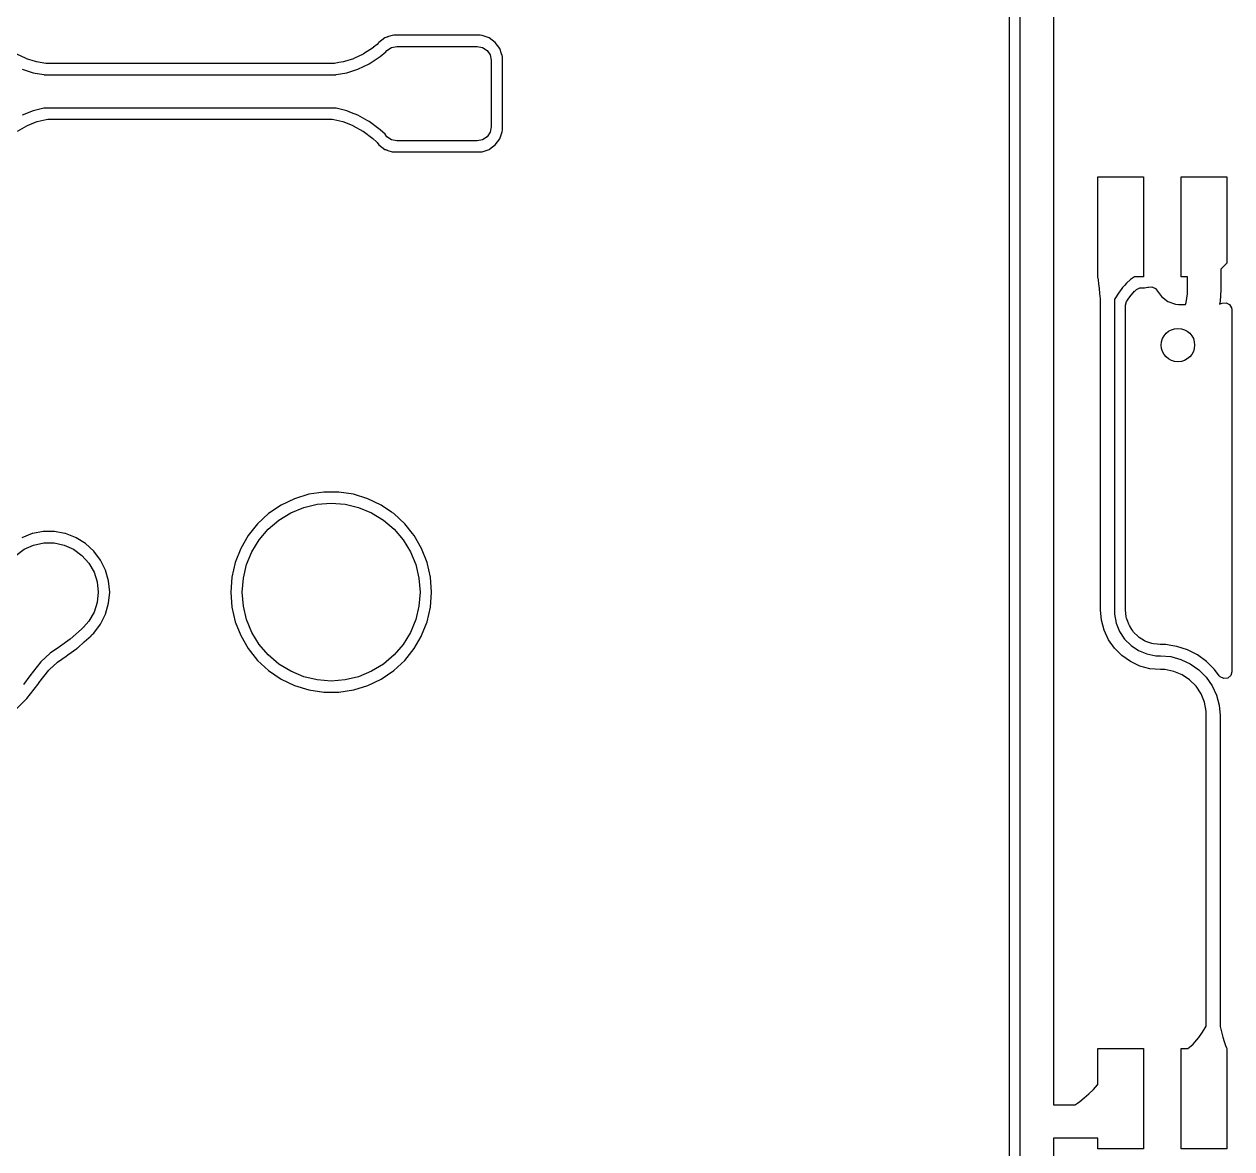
# Model space of a CAD drawing. Extents: x 3.95 to 6.43, y -4.85 to -2.37.
# Drawn here: x 5.569 to 6.425, y -3.957 to -3.16 of the extents above; entities that cross this region are included whole.
import ezdxf

# ---------------------------------------------------------------- set-up
doc = ezdxf.new("R2010")
doc.units = 0
doc.header["$MEASUREMENT"] = 0
doc.layers.add('BLACK', color=7, linetype='CONTINUOUS')

msp = doc.modelspace()

# ---------------------------------------------------------------- linework, layer by layer
at = {"layer": 'BLACK', "linetype": 'CONTINUOUS'}
for p, q in [((6.2673, -3.05802), (6.2673, -4.16637)), ((6.2752, -3.9372), (6.2752, -3.0872)), ((6.29882, -3.09902), (6.29882, -3.92539)), ((5.8195, -3.17422), (5.81711, -3.17618)), ((5.82035, -3.17333), (5.8195, -3.17422)), ((5.82078, -3.17275), (5.82035, -3.17333)), ((5.82508, -3.16958), (5.82078, -3.17275)), ((5.82651, -3.16908), (5.82508, -3.16958)), ((5.82681, -3.16894), (5.82651, -3.16908)), ((5.82682, -3.16895), (5.82681, -3.16894)), ((5.82704, -3.16886), (5.82682, -3.16895)), ((5.8277, -3.16866), (5.82704, -3.16886)), ((5.83013, -3.16781), (5.8277, -3.16866)), ((5.83133, -3.1677), (5.83013, -3.16781)), ((5.83013, -3.16781), (5.83013, -3.16781)), ((5.89269, -3.1677), (5.83133, -3.1677)), ((5.83133, -3.1677), (5.83133, -3.1677)), ((5.89389, -3.16781), (5.89269, -3.1677)), ((5.89893, -3.16958), (5.89389, -3.16781)), ((5.89389, -3.16781), (5.89389, -3.16781)), ((5.90323, -3.17275), (5.89893, -3.16958)), ((5.89893, -3.16958), (5.89893, -3.16958)), ((5.90641, -3.17705), (5.90323, -3.17275)), ((5.57092, -3.18424), (5.56428, -3.18099)), ((5.80974, -3.18099), (5.80309, -3.18424)), ((5.81001, -3.18084), (5.80974, -3.18099)), ((5.81689, -3.17634), (5.81001, -3.18084)), ((5.81388, -3.18797), (5.82179, -3.1828)), ((5.81711, -3.17618), (5.81689, -3.17634)), ((5.82179, -3.1828), (5.8258, -3.17952)), ((5.8258, -3.17952), (5.8265, -3.17847)), ((5.8265, -3.17847), (5.8297, -3.17634)), ((5.8297, -3.17634), (5.83346, -3.17559)), ((5.83346, -3.17559), (5.89055, -3.17559)), ((5.89055, -3.17559), (5.89432, -3.17634)), ((5.89432, -3.17634), (5.89751, -3.17847)), ((5.89751, -3.17847), (5.89964, -3.18167)), ((5.89964, -3.18167), (5.90039, -3.18543)), ((5.90776, -3.18092), (5.90641, -3.17705)), ((5.90641, -3.17705), (5.90641, -3.17705)), ((5.90818, -3.1821), (5.90776, -3.18092)), ((5.90829, -3.1833), (5.90818, -3.1821)), ((5.57125, -3.18437), (5.57092, -3.18424)), ((5.57748, -3.18639), (5.57125, -3.18437)), ((5.57823, -3.18657), (5.57748, -3.18639)), ((5.58475, -3.18762), (5.57823, -3.18657)), ((5.58499, -3.18766), (5.58475, -3.18762)), ((5.58599, -3.18778), (5.58499, -3.18765)), ((5.58499, -3.18765), (5.58499, -3.18766)), ((5.78802, -3.18778), (5.58599, -3.18778)), ((5.78919, -3.18764), (5.78802, -3.18778)), ((5.78926, -3.18762), (5.78919, -3.18764)), ((5.79248, -3.1871), (5.78926, -3.18762)), ((5.78926, -3.18762), (5.78926, -3.18762)), ((5.79578, -3.18657), (5.79248, -3.1871)), ((5.79653, -3.18639), (5.79578, -3.18657)), ((5.80277, -3.18437), (5.79653, -3.18639)), ((5.80309, -3.18424), (5.80277, -3.18437)), ((5.80597, -3.19184), (5.81388, -3.18797)), ((5.90039, -3.18543), (5.90039, -3.23268)), ((5.90829, -3.23481), (5.90829, -3.1833)), ((5.56804, -3.19184), (5.57595, -3.1944)), ((5.57595, -3.1944), (5.58347, -3.19561)), ((5.58347, -3.19561), (5.58357, -3.19567)), ((5.58357, -3.19567), (5.79042, -3.19567)), ((5.79042, -3.19567), (5.79055, -3.19561)), ((5.79055, -3.19561), (5.79807, -3.1944)), ((5.79807, -3.1944), (5.80597, -3.19184)), ((5.57595, -3.22119), (5.56804, -3.22439)), ((5.58351, -3.21938), (5.57595, -3.22119)), ((5.58366, -3.21929), (5.58351, -3.21938)), ((5.79039, -3.21929), (5.58366, -3.21929)), ((5.79051, -3.21938), (5.79039, -3.21929)), ((5.79807, -3.22119), (5.79051, -3.21938)), ((5.80143, -3.22255), (5.79807, -3.22119)), ((5.79807, -3.22119), (5.79807, -3.22119)), ((5.79807, -3.22119), (5.79807, -3.22119)), ((5.79807, -3.22119), (5.79807, -3.22119)), ((5.80597, -3.22439), (5.80143, -3.22255)), ((5.8126, -3.22815), (5.80597, -3.22439)), ((5.80597, -3.22439), (5.80597, -3.22439)), ((5.56466, -3.23561), (5.57143, -3.23177)), ((5.57143, -3.23177), (5.57173, -3.23162)), ((5.57173, -3.23162), (5.57808, -3.22905)), ((5.57808, -3.22905), (5.57878, -3.22883)), ((5.57878, -3.22883), (5.58507, -3.22732)), ((5.58507, -3.22732), (5.58622, -3.22719)), ((5.58622, -3.22719), (5.78779, -3.22719)), ((5.78779, -3.22719), (5.78895, -3.22732)), ((5.78895, -3.22732), (5.79523, -3.22883)), ((5.79523, -3.22883), (5.79593, -3.22905)), ((5.79593, -3.22905), (5.80229, -3.23162)), ((5.80229, -3.23162), (5.80259, -3.23177)), ((5.80259, -3.23177), (5.80935, -3.23561)), ((5.81388, -3.22888), (5.8126, -3.22815)), ((5.82077, -3.23393), (5.81388, -3.22888)), ((5.82179, -3.23468), (5.82077, -3.23393)), ((5.90039, -3.23268), (5.89964, -3.23644)), ((5.80935, -3.23561), (5.80959, -3.23577)), ((5.80959, -3.23577), (5.81659, -3.24089)), ((5.81659, -3.24089), (5.81678, -3.24105)), ((5.81678, -3.24105), (5.81883, -3.24289)), ((5.81883, -3.24289), (5.81951, -3.24364)), ((5.82529, -3.23781), (5.82179, -3.23468)), ((5.82179, -3.23468), (5.82179, -3.23468)), ((5.8265, -3.23964), (5.82529, -3.23781)), ((5.8297, -3.24177), (5.8265, -3.23964)), ((5.83346, -3.24252), (5.8297, -3.24177)), ((5.89055, -3.24252), (5.83346, -3.24252)), ((5.89432, -3.24177), (5.89055, -3.24252)), ((5.89751, -3.23964), (5.89432, -3.24177)), ((5.89964, -3.23644), (5.89751, -3.23964)), ((5.90323, -3.24536), (5.90641, -3.24106)), ((5.90641, -3.24105), (5.90818, -3.23601)), ((5.90641, -3.24106), (5.90641, -3.24105)), ((5.90641, -3.24106), (5.90641, -3.24106)), ((5.90818, -3.23601), (5.90829, -3.23481)), ((5.81951, -3.24364), (5.82078, -3.24536)), ((5.82078, -3.24536), (5.82078, -3.24536)), ((5.82078, -3.24536), (5.82508, -3.24854)), ((5.82508, -3.24854), (5.82508, -3.24854)), ((5.82508, -3.24854), (5.82508, -3.24854)), ((5.82508, -3.24854), (5.82508, -3.24854)), ((5.82508, -3.24854), (5.82555, -3.2487)), ((5.82555, -3.2487), (5.82629, -3.24896)), ((5.82629, -3.24896), (5.82639, -3.249)), ((5.82639, -3.249), (5.8265, -3.24904)), ((5.8265, -3.24904), (5.8265, -3.24904)), ((5.8265, -3.24904), (5.82681, -3.24916)), ((5.82681, -3.24916), (5.8269, -3.24919)), ((5.8269, -3.24919), (5.8271, -3.24924)), ((5.8271, -3.24924), (5.83013, -3.2503)), ((5.83013, -3.2503), (5.83133, -3.25041)), ((5.83133, -3.25041), (5.83133, -3.25041)), ((5.83133, -3.25041), (5.89269, -3.25041)), ((5.89269, -3.25041), (5.89389, -3.2503)), ((5.89269, -3.25041), (5.89269, -3.25041)), ((5.89389, -3.2503), (5.89893, -3.24854)), ((5.89893, -3.24854), (5.90031, -3.24752)), ((5.90031, -3.24752), (5.90323, -3.24536)), ((6.33031, -3.33878), (6.33031, -3.26791)), ((6.33031, -3.26791), (6.3626, -3.26791)), ((6.3626, -3.26791), (6.3626, -3.33878)), ((6.38937, -3.33878), (6.38937, -3.26791)), ((6.38937, -3.26791), (6.42165, -3.26791)), ((6.42165, -3.26791), (6.42165, -3.32909)), ((6.42165, -3.32909), (6.41732, -3.33343)), ((6.41732, -3.33343), (6.41732, -3.34799)), ((6.33036, -3.33878), (6.33031, -3.33878)), ((6.33034, -3.33892), (6.33036, -3.33878)), ((6.33067, -3.34103), (6.33034, -3.33892)), ((6.33102, -3.34377), (6.33067, -3.34103)), ((6.33138, -3.347), (6.33102, -3.34377)), ((6.34915, -3.3449), (6.34771, -3.34652)), ((6.3506, -3.34329), (6.34915, -3.3449)), ((6.35348, -3.34071), (6.3506, -3.34329)), ((6.3561, -3.33896), (6.35348, -3.34071)), ((6.35348, -3.34071), (6.35348, -3.34071)), ((6.35624, -3.33881), (6.3561, -3.33896)), ((6.3626, -3.33878), (6.35624, -3.33878)), ((6.35624, -3.33878), (6.35624, -3.33881)), ((6.3937, -3.33878), (6.38937, -3.33878)), ((6.3937, -3.34799), (6.3937, -3.33878)), ((6.33173, -3.35072), (6.33138, -3.347)), ((6.33205, -3.3545), (6.33173, -3.35072)), ((6.34482, -3.35039), (6.3422, -3.3545)), ((6.34734, -3.347), (6.34482, -3.35039)), ((6.34771, -3.34652), (6.34734, -3.347)), ((6.34771, -3.34652), (6.34771, -3.34652)), ((6.34771, -3.34652), (6.34771, -3.34652)), ((6.35156, -3.35489), (6.35391, -3.35173)), ((6.35391, -3.35173), (6.35405, -3.35156)), ((6.35405, -3.35156), (6.35623, -3.34912)), ((6.35623, -3.34912), (6.35643, -3.34893)), ((6.35643, -3.34893), (6.35754, -3.34793)), ((6.35754, -3.34793), (6.36006, -3.34673)), ((6.36006, -3.34673), (6.36084, -3.34667)), ((6.36084, -3.34667), (6.36338, -3.34667)), ((6.36338, -3.34667), (6.36568, -3.34622)), ((6.36338, -3.34667), (6.36338, -3.34667)), ((6.36568, -3.34622), (6.36571, -3.3462)), ((6.36568, -3.34622), (6.36568, -3.34622)), ((6.36571, -3.3462), (6.3658, -3.34619)), ((6.3658, -3.34619), (6.36616, -3.34612)), ((6.36616, -3.34615), (6.36849, -3.3459)), ((6.36616, -3.34612), (6.36616, -3.34615)), ((6.36849, -3.3459), (6.37099, -3.34715)), ((6.37099, -3.34715), (6.37168, -3.34804)), ((6.37168, -3.34804), (6.3717, -3.34803)), ((6.3717, -3.34803), (6.37531, -3.35284)), ((6.37531, -3.35284), (6.37984, -3.35623)), ((6.39276, -3.35693), (6.3937, -3.351)), ((6.3937, -3.351), (6.3937, -3.34799)), ((6.41732, -3.34799), (6.41679, -3.35606)), ((6.41732, -3.34799), (6.41732, -3.34799)), ((6.41732, -3.34799), (6.41732, -3.34799)), ((6.33209, -3.35458), (6.33205, -3.3545)), ((6.33209, -3.5747), (6.33209, -3.35458)), ((6.34206, -3.35471), (6.34193, -3.3548)), ((6.34193, -3.3548), (6.34193, -3.5747)), ((6.3422, -3.3545), (6.34206, -3.35471)), ((6.34982, -3.35904), (6.3506, -3.35637)), ((6.34982, -3.57457), (6.34982, -3.35904)), ((6.3506, -3.35637), (6.35143, -3.35507)), ((6.35143, -3.35507), (6.35153, -3.35492)), ((6.35153, -3.35492), (6.35156, -3.35489)), ((6.37984, -3.35623), (6.38514, -3.35821)), ((6.38514, -3.35821), (6.38749, -3.35846)), ((6.38749, -3.35846), (6.38749, -3.35846)), ((6.38749, -3.35846), (6.39226, -3.35846)), ((6.39226, -3.35846), (6.39276, -3.35693)), ((6.41679, -3.35606), (6.41639, -3.35811)), ((6.41639, -3.35811), (6.41689, -3.35805)), ((6.41689, -3.35805), (6.41832, -3.35746)), ((6.41832, -3.35746), (6.4211, -3.35716)), ((6.4211, -3.35716), (6.4236, -3.35841)), ((6.4236, -3.35841), (6.42502, -3.36081)), ((6.42502, -3.36081), (6.42518, -3.36204)), ((6.42518, -3.36204), (6.42518, -3.61858)), ((5.76104, -3.49603), (5.75147, -3.50064)), ((5.77119, -3.4929), (5.76104, -3.49603)), ((5.76104, -3.49603), (5.76104, -3.49603)), ((5.7817, -3.49132), (5.77119, -3.4929)), ((5.77119, -3.4929), (5.77119, -3.4929)), ((5.77119, -3.4929), (5.77119, -3.4929)), ((5.77715, -3.49999), (5.78701, -3.49921)), ((5.79232, -3.49132), (5.7817, -3.49132)), ((5.78701, -3.49921), (5.79686, -3.49999)), ((5.80283, -3.4929), (5.79232, -3.49132)), ((5.81298, -3.49603), (5.80283, -3.4929)), ((5.80283, -3.4929), (5.80283, -3.4929)), ((5.80283, -3.4929), (5.80283, -3.4929)), ((5.82255, -3.50064), (5.81298, -3.49603)), ((5.81298, -3.49603), (5.81298, -3.49603)), ((5.74269, -3.50663), (5.7349, -3.51385)), ((5.75147, -3.50064), (5.74269, -3.50663)), ((5.74269, -3.50663), (5.74269, -3.50663)), ((5.74998, -3.51124), (5.75841, -3.50608)), ((5.75147, -3.50064), (5.75147, -3.50064)), ((5.75841, -3.50608), (5.76754, -3.5023)), ((5.76754, -3.5023), (5.77715, -3.49999)), ((5.79686, -3.49999), (5.80647, -3.5023)), ((5.80647, -3.5023), (5.81561, -3.50608)), ((5.81561, -3.50608), (5.82403, -3.51124)), ((5.82987, -3.50563), (5.82255, -3.50064)), ((5.82255, -3.50064), (5.82255, -3.50064)), ((5.83133, -3.50663), (5.82987, -3.50563)), ((5.83912, -3.51385), (5.83133, -3.50663)), ((5.7349, -3.51385), (5.72827, -3.52216)), ((5.74247, -3.51766), (5.74998, -3.51124)), ((5.82403, -3.51124), (5.83155, -3.51766)), ((5.84466, -3.5208), (5.83912, -3.51385)), ((5.57522, -3.52077), (5.56781, -3.52364)), ((5.57564, -3.52069), (5.57522, -3.52077)), ((5.58303, -3.51931), (5.57564, -3.52069)), ((5.59098, -3.51931), (5.58303, -3.51931)), ((5.59837, -3.52069), (5.59098, -3.51931)), ((5.5988, -3.52077), (5.59837, -3.52069)), ((5.60587, -3.52351), (5.5988, -3.52077)), ((5.5988, -3.52077), (5.5988, -3.52077)), ((5.60621, -3.52364), (5.60587, -3.52351)), ((5.61297, -3.52783), (5.60621, -3.52364)), ((5.60621, -3.52364), (5.60621, -3.52364)), ((5.60621, -3.52364), (5.60621, -3.52364)), ((5.72827, -3.52216), (5.72296, -3.53136)), ((5.73088, -3.53361), (5.73605, -3.52518)), ((5.73605, -3.52518), (5.74247, -3.51766)), ((5.83155, -3.51766), (5.83797, -3.52518)), ((5.83797, -3.52518), (5.84313, -3.53361)), ((5.84574, -3.52216), (5.84466, -3.5208)), ((5.85105, -3.53136), (5.84574, -3.52216)), ((5.56359, -3.53619), (5.56951, -3.53189)), ((5.56951, -3.53189), (5.57619, -3.52892)), ((5.57619, -3.52892), (5.58335, -3.5274)), ((5.58335, -3.5274), (5.59067, -3.5274)), ((5.59067, -3.5274), (5.59782, -3.52892)), ((5.59782, -3.52892), (5.60451, -3.53189)), ((5.60451, -3.53189), (5.61043, -3.53619)), ((5.61884, -3.53318), (5.61297, -3.52783)), ((5.61297, -3.52783), (5.61297, -3.52783)), ((5.61297, -3.52783), (5.61297, -3.52783)), ((5.62363, -3.53953), (5.61884, -3.53318)), ((5.72296, -3.53136), (5.71908, -3.54125)), ((5.72296, -3.53136), (5.72296, -3.53136)), ((5.7271, -3.54274), (5.73088, -3.53361)), ((5.84313, -3.53361), (5.84692, -3.54274)), ((5.85493, -3.54125), (5.85105, -3.53136)), ((5.85105, -3.53136), (5.85105, -3.53136)), ((5.85105, -3.53136), (5.85105, -3.53136)), ((5.61043, -3.53619), (5.61532, -3.54163)), ((5.61532, -3.54163), (5.61898, -3.54797)), ((5.62718, -3.54664), (5.62363, -3.53953)), ((5.71908, -3.54125), (5.71672, -3.55161)), ((5.8573, -3.55161), (5.85493, -3.54125)), ((5.61898, -3.54797), (5.62124, -3.55493)), ((5.62935, -3.55429), (5.62718, -3.54664)), ((5.72479, -3.55235), (5.7271, -3.54274)), ((5.84692, -3.54274), (5.84922, -3.55235)), ((5.62124, -3.55493), (5.62201, -3.5622)), ((5.63009, -3.5622), (5.62935, -3.55429)), ((5.71672, -3.55161), (5.71592, -3.5622)), ((5.72402, -3.5622), (5.72479, -3.55235)), ((5.84922, -3.55235), (5.85, -3.5622)), ((5.85809, -3.5622), (5.8573, -3.55161)), ((5.62201, -3.5622), (5.62124, -3.56948)), ((5.62935, -3.57012), (5.63009, -3.5622)), ((5.71592, -3.5622), (5.71672, -3.5728)), ((5.72479, -3.57206), (5.72402, -3.5622)), ((5.85, -3.5622), (5.84922, -3.57206)), ((5.8573, -3.5728), (5.85809, -3.5622)), ((5.61898, -3.57644), (5.61532, -3.58278)), ((5.62124, -3.56948), (5.61898, -3.57644)), ((5.62718, -3.57777), (5.62935, -3.57012)), ((5.71672, -3.5728), (5.71908, -3.58316)), ((5.7271, -3.58167), (5.72479, -3.57206)), ((5.84922, -3.57206), (5.84692, -3.58167)), ((5.85493, -3.58316), (5.8573, -3.5728)), ((6.33273, -3.58207), (6.33209, -3.5747)), ((6.34193, -3.5747), (6.34193, -3.57791)), ((6.34984, -3.57484), (6.34982, -3.57457)), ((6.35038, -3.57962), (6.34984, -3.57484)), ((5.61532, -3.58278), (5.61152, -3.587)), ((5.61884, -3.59123), (5.62363, -3.58488)), ((5.62363, -3.58488), (5.62718, -3.57777)), ((5.71908, -3.58316), (5.72296, -3.59305)), ((5.73088, -3.5908), (5.7271, -3.58167)), ((5.84692, -3.58167), (5.84313, -3.5908)), ((5.85105, -3.59305), (5.85493, -3.58316)), ((6.33464, -3.58921), (6.33273, -3.58207)), ((6.34193, -3.57791), (6.34318, -3.58421)), ((6.34318, -3.58421), (6.34564, -3.59014)), ((6.35038, -3.57964), (6.35038, -3.57962)), ((6.35063, -3.58073), (6.35038, -3.57964)), ((6.35143, -3.58303), (6.35063, -3.58073)), ((6.35208, -3.58489), (6.35143, -3.58303)), ((6.35256, -3.58589), (6.35208, -3.58489)), ((5.61, -3.58853), (5.60214, -3.59556)), ((5.61043, -3.58821), (5.61, -3.58853)), ((5.61076, -3.58784), (5.61043, -3.58821)), ((5.61139, -3.58728), (5.61076, -3.58784)), ((5.61141, -3.58726), (5.61139, -3.58728)), ((5.61152, -3.587), (5.61141, -3.58726)), ((5.61209, -3.59751), (5.61687, -3.59323)), ((5.61687, -3.59323), (5.61697, -3.59314)), ((5.61697, -3.59314), (5.61703, -3.59305)), ((5.61703, -3.59305), (5.61778, -3.5922)), ((5.61778, -3.5922), (5.61884, -3.59123)), ((5.72296, -3.59305), (5.72296, -3.59305)), ((5.72296, -3.59305), (5.72827, -3.60225)), ((5.73605, -3.59923), (5.73088, -3.5908)), ((5.84313, -3.5908), (5.83797, -3.59923)), ((5.84574, -3.60225), (5.8507, -3.59366)), ((5.8507, -3.59366), (5.85105, -3.59305)), ((5.85105, -3.59305), (5.85105, -3.59305)), ((6.33777, -3.59592), (6.33464, -3.58921)), ((6.34564, -3.59014), (6.3492, -3.59547)), ((6.35436, -3.58875), (6.35256, -3.58589)), ((6.35491, -3.58962), (6.35436, -3.58875)), ((6.3556, -3.59049), (6.35491, -3.58962)), ((6.35872, -3.59361), (6.3556, -3.59049)), ((6.35959, -3.5943), (6.35872, -3.59361)), ((5.59454, -3.60098), (5.58791, -3.60556)), ((5.60212, -3.59557), (5.59454, -3.60098)), ((5.60049, -3.60667), (5.60691, -3.60209)), ((5.60214, -3.59556), (5.60212, -3.59557)), ((5.60691, -3.60209), (5.60697, -3.60204)), ((5.60697, -3.60204), (5.60709, -3.60196)), ((5.60709, -3.60196), (5.60728, -3.6018)), ((5.60728, -3.6018), (5.60745, -3.60166)), ((5.60745, -3.60166), (5.61209, -3.59751)), ((5.60745, -3.60166), (5.60745, -3.60166)), ((5.72827, -3.60225), (5.72827, -3.60225)), ((5.72827, -3.60225), (5.72827, -3.60225)), ((5.72827, -3.60225), (5.7349, -3.61055)), ((5.74247, -3.60675), (5.73605, -3.59923)), ((5.83797, -3.59923), (5.83155, -3.60675)), ((5.83912, -3.61055), (5.84574, -3.60225)), ((6.34201, -3.60197), (6.33777, -3.59592)), ((6.34724, -3.6072), (6.34201, -3.60197)), ((6.3492, -3.59547), (6.35374, -3.60001)), ((6.35374, -3.60001), (6.35908, -3.60358)), ((6.36332, -3.59665), (6.35959, -3.5943)), ((6.36432, -3.59713), (6.36332, -3.59665)), ((6.36849, -3.59859), (6.36432, -3.59713)), ((6.36957, -3.59883), (6.36849, -3.59859)), ((6.37227, -3.59914), (6.36957, -3.59883)), ((6.37437, -3.59937), (6.37227, -3.59914)), ((6.37465, -3.59939), (6.37437, -3.59937)), ((6.37847, -3.59939), (6.37465, -3.59939)), ((6.38183, -3.59992), (6.37847, -3.59939)), ((6.37847, -3.59939), (6.37847, -3.59939)), ((6.38629, -3.60063), (6.38183, -3.59992)), ((6.39382, -3.60308), (6.38629, -3.60063)), ((5.58791, -3.60556), (5.58119, -3.61169)), ((5.58791, -3.60556), (5.58791, -3.60556)), ((5.5931, -3.61181), (5.59919, -3.6076)), ((5.59919, -3.6076), (5.60049, -3.60667)), ((5.7349, -3.61055), (5.74269, -3.61778)), ((5.74998, -3.61317), (5.74247, -3.60675)), ((5.83155, -3.60675), (5.82403, -3.61317)), ((5.83133, -3.61778), (5.83912, -3.61055)), ((6.3533, -3.61144), (6.34724, -3.6072)), ((6.35908, -3.60358), (6.36501, -3.60603)), ((6.36501, -3.60603), (6.3713, -3.60728)), ((6.3713, -3.60728), (6.37451, -3.60728)), ((6.37451, -3.60728), (6.38187, -3.60793)), ((6.38187, -3.60793), (6.38902, -3.60984)), ((6.38902, -3.60984), (6.39572, -3.61297)), ((6.40088, -3.60667), (6.39382, -3.60308)), ((6.39382, -3.60308), (6.39382, -3.60308)), ((6.39382, -3.60308), (6.39382, -3.60308)), ((6.40729, -3.61133), (6.40088, -3.60667)), ((6.40088, -3.60667), (6.40088, -3.60667)), ((6.40088, -3.60667), (6.40088, -3.60667)), ((5.58119, -3.61169), (5.57356, -3.62141)), ((5.57992, -3.6264), (5.58688, -3.61754)), ((5.58688, -3.61754), (5.58744, -3.61694)), ((5.58744, -3.61694), (5.59284, -3.61202)), ((5.59284, -3.61202), (5.5931, -3.61181)), ((5.74269, -3.61778), (5.74269, -3.61778)), ((5.74269, -3.61778), (5.75147, -3.62377)), ((5.75841, -3.61833), (5.74998, -3.61317)), ((5.76754, -3.62211), (5.75841, -3.61833)), ((5.81561, -3.61833), (5.80647, -3.62211)), ((5.82403, -3.61317), (5.81561, -3.61833)), ((5.82255, -3.62377), (5.83133, -3.61778)), ((6.36, -3.61457), (6.3533, -3.61144)), ((6.36714, -3.61648), (6.36, -3.61457)), ((6.37451, -3.61713), (6.36714, -3.61648)), ((6.37772, -3.61713), (6.37451, -3.61713)), ((6.38401, -3.61838), (6.37772, -3.61713)), ((6.38994, -3.62083), (6.38401, -3.61838)), ((6.39572, -3.61297), (6.40178, -3.61721)), ((6.40178, -3.61721), (6.407, -3.62244)), ((6.41289, -3.61693), (6.40729, -3.61133)), ((6.4162, -3.62149), (6.41289, -3.61693)), ((6.42518, -3.61858), (6.42439, -3.62126)), ((5.57338, -3.62151), (5.56904, -3.62762)), ((5.57126, -3.6375), (5.57916, -3.62759)), ((5.57356, -3.62141), (5.57338, -3.62151)), ((5.57916, -3.62759), (5.57977, -3.62662)), ((5.57977, -3.62662), (5.57992, -3.62641)), ((5.57992, -3.62641), (5.57992, -3.6264)), ((5.57992, -3.6264), (5.57992, -3.6264)), ((5.75147, -3.62377), (5.75147, -3.62377)), ((5.75147, -3.62377), (5.75147, -3.62377)), ((5.75147, -3.62377), (5.76104, -3.62838)), ((5.77715, -3.62442), (5.76754, -3.62211)), ((5.78701, -3.6252), (5.77715, -3.62442)), ((5.79686, -3.62442), (5.78701, -3.6252)), ((5.80647, -3.62211), (5.79686, -3.62442)), ((5.81298, -3.62838), (5.82255, -3.62377)), ((5.82255, -3.62377), (5.82255, -3.62377)), ((5.82255, -3.62377), (5.82255, -3.62377)), ((6.39528, -3.6244), (6.38994, -3.62083)), ((6.39981, -3.62894), (6.39528, -3.6244)), ((6.407, -3.62244), (6.41125, -3.62849)), ((6.41697, -3.62233), (6.4162, -3.62149)), ((6.41951, -3.62349), (6.41697, -3.62233)), ((6.42228, -3.62309), (6.41951, -3.62349)), ((6.42439, -3.62126), (6.42228, -3.62309)), ((5.76104, -3.62838), (5.76104, -3.62838)), ((5.76104, -3.62838), (5.76104, -3.62838)), ((5.76104, -3.62838), (5.77119, -3.63151)), ((5.77119, -3.63151), (5.77119, -3.63151)), ((5.77119, -3.63151), (5.77119, -3.63151)), ((5.77119, -3.63151), (5.7817, -3.63309)), ((5.7817, -3.63309), (5.7817, -3.63309)), ((5.7817, -3.63309), (5.79232, -3.63309)), ((5.79232, -3.63309), (5.80283, -3.63151)), ((5.79232, -3.63309), (5.79232, -3.63309)), ((5.80283, -3.63151), (5.80299, -3.63146)), ((5.80299, -3.63146), (5.81298, -3.62838)), ((5.81298, -3.62838), (5.81298, -3.62838)), ((5.81298, -3.62838), (5.81298, -3.62838)), ((5.81298, -3.62838), (5.81298, -3.62838)), ((5.81298, -3.62838), (5.81298, -3.62838)), ((6.40338, -3.63427), (6.39981, -3.62894)), ((6.40583, -3.6402), (6.40338, -3.63427)), ((6.41125, -3.62849), (6.41437, -3.6352)), ((6.41437, -3.6352), (6.41628, -3.64234)), ((5.5623, -3.64646), (5.57126, -3.6375)), ((6.40709, -3.6465), (6.40583, -3.6402)), ((6.41628, -3.64234), (6.41693, -3.6497)), ((6.40709, -3.6497), (6.40709, -3.6465)), ((6.40709, -3.86961), (6.40709, -3.6497)), ((6.41693, -3.6497), (6.41693, -3.8697)), ((6.40173, -3.87783), (6.40441, -3.87397)), ((6.40441, -3.87397), (6.40695, -3.86971)), ((6.40695, -3.86971), (6.40709, -3.86961)), ((6.41693, -3.8697), (6.41701, -3.86985)), ((6.41701, -3.86985), (6.41787, -3.87373)), ((6.41787, -3.87373), (6.41882, -3.87746)), ((6.39398, -3.88543), (6.39638, -3.88366)), ((6.39638, -3.88366), (6.39769, -3.88239)), ((6.39638, -3.88366), (6.39638, -3.88366)), ((6.39638, -3.88366), (6.39638, -3.88366)), ((6.39769, -3.88239), (6.39906, -3.88106)), ((6.39906, -3.88106), (6.40173, -3.87783)), ((6.41882, -3.87746), (6.41976, -3.88069)), ((6.41976, -3.88069), (6.42071, -3.88341)), ((6.42071, -3.88341), (6.42146, -3.88517)), ((6.33031, -3.91126), (6.33031, -3.88563)), ((6.33031, -3.88563), (6.3626, -3.88563)), ((6.3626, -3.88563), (6.3626, -3.9565)), ((6.38937, -3.9565), (6.38937, -3.88563)), ((6.38937, -3.88563), (6.39384, -3.88563)), ((6.39384, -3.8856), (6.39398, -3.88543)), ((6.39384, -3.88563), (6.39384, -3.8856)), ((6.42146, -3.88517), (6.42157, -3.88543)), ((6.42157, -3.88543), (6.42157, -3.88544)), ((6.42157, -3.88544), (6.42158, -3.88563)), ((6.42158, -3.88563), (6.42165, -3.88563)), ((6.42165, -3.88563), (6.42165, -3.9565)), ((6.32063, -3.92046), (6.32386, -3.9176)), ((6.32386, -3.9176), (6.32709, -3.91448)), ((6.32709, -3.91448), (6.33006, -3.91137)), ((6.33006, -3.91137), (6.33031, -3.91126)), ((6.29882, -3.92539), (6.31427, -3.92539)), ((6.31427, -3.92539), (6.31431, -3.9253)), ((6.31431, -3.9253), (6.31436, -3.92526)), ((6.31436, -3.92526), (6.31581, -3.92421)), ((6.31581, -3.92421), (6.3174, -3.92306)), ((6.3174, -3.92306), (6.32063, -3.92046)), ((6.3174, -3.92306), (6.3174, -3.92306)), ((6.2752, -4.16649), (6.2752, -3.9372)), ((6.33031, -3.94902), (6.29882, -3.94902)), ((6.29882, -3.94902), (6.29882, -4.16649)), ((6.33031, -3.9565), (6.33031, -3.94902)), ((6.3626, -3.9565), (6.33031, -3.9565)), ((6.42165, -3.9565), (6.38937, -3.9565))]:
    msp.add_line(p, q, dxfattribs=at)
at = {"layer": 'BLACK'}
msp.add_circle((6.38701, -3.3872), 0.01181, dxfattribs=at)

doc.saveas('drawing.dxf')
